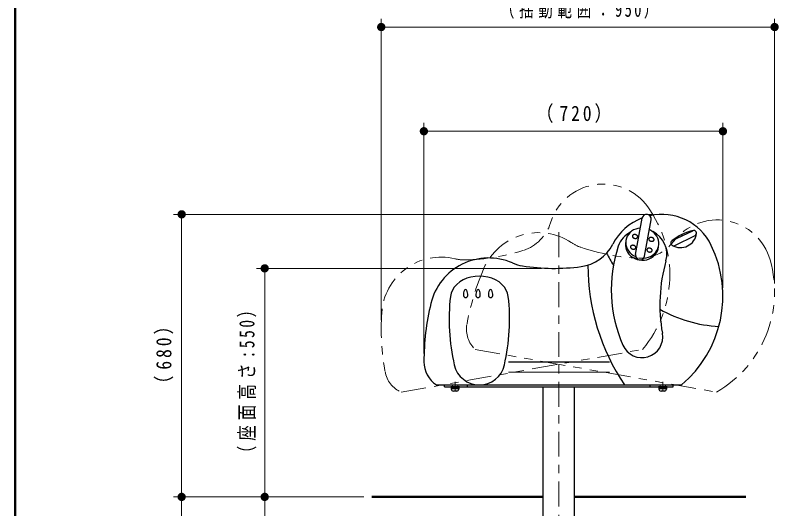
# Model space of a CAD drawing. Units: millimetres on the paper, scale 1:20. Extents: x -385 to 0, y 0 to 267.
# Drawn here: x -385 to -293.1, y 118.2 to 177.6 of the extents above; entities that cross this region are included whole.
import ezdxf

# ---------------------------------------------------------------- set-up
doc = ezdxf.new("R2010")
doc.units = ezdxf.units.MM
for name, pattern in [('USER1', [4.5, 2.5, -2]), ('USER2', [6, 3, -1, 1, -1]), ('USER3', [8, 3, -1, 1, -1, 1, -1])]:
    doc.linetypes.add(name, pattern=pattern)
doc.layers.add('1_20', color=7, linetype='Continuous', lineweight=13)
doc.layers.add('LY_3', color=7, linetype='Continuous', lineweight=13)
doc.styles.add('ＭＳ ゴシック', font='')
doc.styles.get('ＭＳ ゴシック').set_extended_font_data('MS Gothic')

# ---------------------------------------------------------------- blocks, each defined once
blk = doc.blocks.new('filled_dot')
at = {"color": 0, "linetype": 'Continuous', "lineweight": -2, "const_width": 1.25}
blk.add_lwpolyline([(-0.625, 0, 1), (0.625, 0, 1)], format="xyb", close=True, dxfattribs=at)

msp = doc.modelspace()

# ---------------------------------------------------------------- linework, layer by layer
at = {"layer": '1_20'}
for p, q in [((-340.94, 140.904), (-340.94, 177.166)), ((-293.585, 145.323), (-293.585, 177.166)), ((-340.94, 176.166), (-293.585, 176.166)), ((-335.804, 136.877), (-335.804, 164.627)), ((-299.804, 144.799), (-299.804, 164.627)), ((-335.804, 163.627), (-299.804, 163.627)), ((-308.172, 153.627), (-365.969, 153.627)), ((-364.969, 119.627), (-364.969, 153.627)), ((-321.648, 147.127), (-355.969, 147.127)), ((-354.969, 119.627), (-354.969, 147.127)), ((-343.054, 119.627), (-365.969, 119.627)), ((-343.054, 119.627), (-365.969, 119.627)), ((-364.969, 84.627), (-364.969, 119.627)), ((-343.054, 119.627), (-355.969, 119.627)), ((-351.233, 119.627), (-355.969, 119.627)), ((-354.969, 109.627), (-354.969, 119.627))]:
    msp.add_line(p, q, dxfattribs=at)
at = {"layer": '1_20', "lineweight": 25}
for p, q in [((-310.313, 148.779), (-309.539, 153.172)), ((-309.23, 148.588), (-308.455, 152.981)), ((-304.669, 151.063), (-304.735, 151.199)), ((-332.579, 132.877), (-332.579, 132.777)), ((-331.529, 132.877), (-332.579, 132.877)), ((-331.529, 132.777), (-332.579, 132.777)), ((-332.514, 132.777), (-331.594, 132.777)), ((-332.514, 132.777), (-332.514, 132.652)), ((-332.514, 132.652), (-331.594, 132.652)), ((-332.057, 132.777), (-332.091, 132.652)), ((-332.017, 132.777), (-332.051, 132.652)), ((-331.594, 132.777), (-331.594, 132.652)), ((-331.529, 132.777), (-331.529, 132.877)), ((-307.579, 132.877), (-307.579, 132.777)), ((-306.529, 132.877), (-307.579, 132.877)), ((-306.529, 132.777), (-307.579, 132.777)), ((-307.514, 132.777), (-306.594, 132.777)), ((-307.514, 132.777), (-307.514, 132.652)), ((-307.514, 132.652), (-306.594, 132.652)), ((-307.057, 132.777), (-307.091, 132.652)), ((-307.017, 132.777), (-307.051, 132.652)), ((-306.594, 132.777), (-306.594, 132.652)), ((-306.529, 132.777), (-306.529, 132.877))]:
    msp.add_line(p, q, dxfattribs=at)
at = {"layer": '1_20', "color": 21, "lineweight": 25}
for p, q in [((-305.896, 150.463), (-303.441, 151.662)), ((-305.611, 149.879), (-303.156, 151.078)), ((-325.628, 135.877), (-313.479, 135.877)), ((-334.304, 133.102), (-304.804, 133.102))]:
    msp.add_line(p, q, dxfattribs=at)
at = {"layer": '1_20', "linetype": 'USER2'}
msp.add_line((-319.554, 151.469), (-319.554, 82.304), dxfattribs=at)
at = {"layer": '1_20', "color": 21, "linetype": 'USER3'}
for p, q in [((-338.524, 132.232), (-309.474, 137.368)), ((-329.633, 137.368), (-300.584, 132.232))]:
    msp.add_line(p, q, dxfattribs=at)
at = {"layer": '1_20', "color": 21}
msp.add_line((-313.479, 134.627), (-325.628, 134.627), dxfattribs=at)
at = {"layer": '1_20', "color": 4, "linetype": 'USER2'}
for p, q in [((-332.054, 132.489), (-332.054, 133.489)), ((-307.054, 132.489), (-307.054, 133.489))]:
    msp.add_line(p, q, dxfattribs=at)
at = {"layer": '1_20', "color": 4, "lineweight": 25}
for p, q in [((-333.304, 133.102), (-330.304, 133.102)), ((-333.304, 132.877), (-333.304, 133.102)), ((-333.304, 132.877), (-305.804, 132.877)), ((-330.554, 132.877), (-330.554, 133.102)), ((-330.304, 133.102), (-308.804, 133.102)), ((-308.804, 133.102), (-305.804, 133.102)), ((-308.554, 132.877), (-308.554, 133.102)), ((-305.804, 132.877), (-305.804, 133.102))]:
    msp.add_line(p, q, dxfattribs=at)
at = {"layer": '1_20', "color": 2, "lineweight": 25}
for p, q in [((-331.604, 132.777), (-332.504, 132.777)), ((-332.504, 132.652), (-332.504, 132.602)), ((-331.604, 132.652), (-331.604, 132.602)), ((-306.604, 132.777), (-307.504, 132.777)), ((-307.504, 132.652), (-307.504, 132.602)), ((-306.604, 132.652), (-306.604, 132.602)), ((-331.854, 132.352), (-332.254, 132.352)), ((-306.854, 132.352), (-307.254, 132.352))]:
    msp.add_line(p, q, dxfattribs=at)
at = {"layer": '1_20', "color": 4, "linetype": 'USER1'}
for p, q in [((-332.379, 132.877), (-332.379, 133.102)), ((-331.729, 132.877), (-331.729, 133.102)), ((-307.379, 132.877), (-307.379, 133.102)), ((-306.729, 132.877), (-306.729, 133.102))]:
    msp.add_line(p, q, dxfattribs=at)
at = {"layer": '1_20', "color": 5, "lineweight": 25}
for p, q in [((-321.429, 119.627), (-321.429, 132.877)), ((-317.679, 119.627), (-317.679, 132.877)), ((-321.429, 110.077), (-321.429, 119.627)), ((-317.679, 110.077), (-317.679, 119.627))]:
    msp.add_line(p, q, dxfattribs=at)
at = {"layer": '1_20', "lineweight": 50}
for p, q in [((-342.054, 119.627), (-321.429, 119.627)), ((-317.679, 119.627), (-297.054, 119.627))]:
    msp.add_line(p, q, dxfattribs=at)
at = {"layer": '1_20', "lineweight": 25}
for points in [[(-309.749, 151.978), (-310.033, 151.937), (-310.306, 151.858), (-310.562, 151.745), (-310.795, 151.598), (-311.002, 151.421), (-311.178, 151.218), (-311.318, 150.994), (-311.42, 150.752), (-311.483, 150.498), (-311.503, 150.237), (-311.482, 149.974), (-311.419, 149.716), (-311.317, 149.468), (-311.176, 149.234), (-311, 149.021), (-310.793, 148.831), (-310.559, 148.67), (-310.302, 148.54)], [(-309.322, 148.367), (-309.044, 148.4), (-308.776, 148.468), (-308.522, 148.57), (-308.288, 148.704), (-308.078, 148.868), (-307.897, 149.057), (-307.748, 149.269), (-307.634, 149.498), (-307.557, 149.742), (-307.519, 149.993), (-307.52, 150.249), (-307.561, 150.503), (-307.641, 150.75), (-307.759, 150.986), (-307.911, 151.205), (-308.094, 151.405), (-308.306, 151.579), (-308.542, 151.726), (-308.604, 151.757), (-308.666, 151.787)], [(-311.496, 150.393), (-311.542, 150.127), (-311.543, 149.856), (-311.5, 149.586), (-311.413, 149.324), (-311.285, 149.076), (-311.117, 148.846), (-310.915, 148.64), (-310.682, 148.463), (-310.424, 148.319), (-310.146, 148.21), (-309.855, 148.14), (-309.557, 148.11), (-309.26, 148.12), (-308.968, 148.171), (-308.69, 148.261), (-308.431, 148.388), (-308.198, 148.549), (-307.995, 148.741), (-307.826, 148.959), (-307.697, 149.199), (-307.612, 149.445), (-307.567, 149.7)], [(-325.642, 143.753), (-325.724, 144.143), (-325.881, 144.52), (-326.11, 144.875), (-326.405, 145.201), (-326.761, 145.489), (-327.169, 145.734), (-327.62, 145.931), (-328.104, 146.075), (-328.611, 146.162), (-329.129, 146.191), (-329.647, 146.162), (-330.154, 146.075), (-330.639, 145.931), (-331.09, 145.734), (-331.497, 145.489), (-331.853, 145.201), (-332.148, 144.875), (-332.377, 144.52), (-332.535, 144.143), (-332.617, 143.753)]]:
    msp.add_lwpolyline(points, dxfattribs=at)
for points in [[(-310.065, 150.905), (-310.063, 150.925), (-310.063, 150.945), (-310.066, 150.966), (-310.071, 150.986), (-310.079, 151.006), (-310.088, 151.026), (-310.1, 151.045), (-310.115, 151.063), (-310.131, 151.081), (-310.149, 151.098), (-310.169, 151.114), (-310.191, 151.129), (-310.214, 151.142), (-310.239, 151.154), (-310.264, 151.165), (-310.291, 151.174), (-310.318, 151.181), (-310.346, 151.187), (-310.374, 151.191), (-310.402, 151.193), (-310.43, 151.194), (-310.458, 151.193), (-310.485, 151.19), (-310.511, 151.185), (-310.536, 151.179), (-310.561, 151.171), (-310.584, 151.161), (-310.605, 151.15), (-310.625, 151.137), (-310.643, 151.123), (-310.659, 151.108), (-310.673, 151.092), (-310.684, 151.075), (-310.694, 151.056), (-310.701, 151.038), (-310.705, 151.018), (-310.708, 150.998), (-310.708, 150.978), (-310.705, 150.958), (-310.7, 150.938), (-310.692, 150.918), (-310.682, 150.898), (-310.67, 150.879), (-310.656, 150.86), (-310.64, 150.842), (-310.622, 150.825), (-310.602, 150.81), (-310.58, 150.795), (-310.557, 150.781), (-310.532, 150.769), (-310.507, 150.759), (-310.48, 150.75), (-310.453, 150.742), (-310.425, 150.736), (-310.397, 150.732), (-310.369, 150.73), (-310.341, 150.729), (-310.313, 150.731), (-310.286, 150.734), (-310.26, 150.738), (-310.234, 150.745), (-310.21, 150.753), (-310.187, 150.762), (-310.166, 150.774), (-310.146, 150.786), (-310.128, 150.8), (-310.112, 150.815), (-310.098, 150.832), (-310.087, 150.849), (-310.077, 150.867), (-310.07, 150.886)], [(-308.096, 150.558), (-308.093, 150.578), (-308.094, 150.598), (-308.096, 150.618), (-308.101, 150.638), (-308.109, 150.659), (-308.119, 150.678), (-308.131, 150.697), (-308.145, 150.716), (-308.161, 150.734), (-308.18, 150.751), (-308.2, 150.767), (-308.221, 150.781), (-308.245, 150.795), (-308.269, 150.807), (-308.295, 150.817), (-308.321, 150.827), (-308.348, 150.834), (-308.376, 150.84), (-308.404, 150.844), (-308.432, 150.846), (-308.46, 150.847), (-308.488, 150.845), (-308.515, 150.843), (-308.541, 150.838), (-308.567, 150.831), (-308.591, 150.823), (-308.614, 150.814), (-308.635, 150.803), (-308.655, 150.79), (-308.673, 150.776), (-308.689, 150.761), (-308.703, 150.745), (-308.715, 150.727), (-308.724, 150.709), (-308.731, 150.69), (-308.736, 150.671), (-308.738, 150.651), (-308.738, 150.631), (-308.735, 150.611), (-308.73, 150.59), (-308.723, 150.57), (-308.713, 150.551), (-308.701, 150.531), (-308.687, 150.513), (-308.67, 150.495), (-308.652, 150.478), (-308.632, 150.462), (-308.61, 150.448), (-308.587, 150.434), (-308.563, 150.422), (-308.537, 150.411), (-308.511, 150.402), (-308.483, 150.395), (-308.456, 150.389), (-308.427, 150.385), (-308.399, 150.383), (-308.371, 150.382), (-308.344, 150.383), (-308.317, 150.386), (-308.29, 150.391), (-308.265, 150.397), (-308.241, 150.406), (-308.218, 150.415), (-308.196, 150.426), (-308.176, 150.439), (-308.158, 150.453), (-308.143, 150.468), (-308.129, 150.484), (-308.117, 150.502), (-308.107, 150.52), (-308.1, 150.539)], [(-310.293, 149.613), (-310.291, 149.633), (-310.291, 149.653), (-310.294, 149.673), (-310.299, 149.694), (-310.306, 149.714), (-310.316, 149.733), (-310.328, 149.753), (-310.343, 149.771), (-310.359, 149.789), (-310.377, 149.806), (-310.397, 149.822), (-310.419, 149.836), (-310.442, 149.85), (-310.466, 149.862), (-310.492, 149.873), (-310.519, 149.882), (-310.546, 149.889), (-310.574, 149.895), (-310.602, 149.899), (-310.63, 149.901), (-310.658, 149.902), (-310.685, 149.901), (-310.713, 149.898), (-310.739, 149.893), (-310.764, 149.887), (-310.789, 149.878), (-310.811, 149.869), (-310.833, 149.858), (-310.853, 149.845), (-310.871, 149.831), (-310.887, 149.816), (-310.9, 149.8), (-310.912, 149.782), (-310.922, 149.764), (-310.929, 149.745), (-310.933, 149.726), (-310.936, 149.706), (-310.935, 149.686), (-310.933, 149.666), (-310.928, 149.646), (-310.92, 149.625), (-310.91, 149.606), (-310.898, 149.587), (-310.884, 149.568), (-310.868, 149.55), (-310.849, 149.533), (-310.829, 149.517), (-310.808, 149.503), (-310.785, 149.489), (-310.76, 149.477), (-310.734, 149.467), (-310.708, 149.457), (-310.681, 149.45), (-310.653, 149.444), (-310.625, 149.44), (-310.597, 149.438), (-310.569, 149.437), (-310.541, 149.439), (-310.514, 149.441), (-310.488, 149.446), (-310.462, 149.453), (-310.438, 149.461), (-310.415, 149.47), (-310.394, 149.481), (-310.374, 149.494), (-310.356, 149.508), (-310.34, 149.523), (-310.326, 149.539), (-310.314, 149.557), (-310.305, 149.575), (-310.298, 149.594)], [(-308.324, 149.266), (-308.321, 149.286), (-308.322, 149.306), (-308.324, 149.326), (-308.329, 149.346), (-308.337, 149.366), (-308.347, 149.386), (-308.359, 149.405), (-308.373, 149.424), (-308.389, 149.442), (-308.407, 149.459), (-308.428, 149.474), (-308.449, 149.489), (-308.472, 149.503), (-308.497, 149.515), (-308.522, 149.525), (-308.549, 149.534), (-308.576, 149.542), (-308.604, 149.548), (-308.632, 149.552), (-308.66, 149.554), (-308.688, 149.555), (-308.716, 149.553), (-308.743, 149.55), (-308.769, 149.546), (-308.795, 149.539), (-308.819, 149.531), (-308.842, 149.522), (-308.863, 149.51), (-308.883, 149.498), (-308.901, 149.484), (-308.917, 149.469), (-308.931, 149.452), (-308.943, 149.435), (-308.952, 149.417), (-308.959, 149.398), (-308.964, 149.379), (-308.966, 149.359), (-308.966, 149.339), (-308.963, 149.318), (-308.958, 149.298), (-308.951, 149.278), (-308.941, 149.258), (-308.929, 149.239), (-308.914, 149.221), (-308.898, 149.203), (-308.88, 149.186), (-308.86, 149.17), (-308.838, 149.155), (-308.815, 149.142), (-308.79, 149.13), (-308.765, 149.119), (-308.738, 149.11), (-308.711, 149.103), (-308.683, 149.097), (-308.655, 149.093), (-308.627, 149.091), (-308.599, 149.09), (-308.572, 149.091), (-308.544, 149.094), (-308.518, 149.099), (-308.493, 149.105), (-308.468, 149.113), (-308.445, 149.123), (-308.424, 149.134), (-308.404, 149.147), (-308.386, 149.161), (-308.37, 149.176), (-308.356, 149.192), (-308.345, 149.209), (-308.335, 149.228), (-308.328, 149.246)]]:
    msp.add_lwpolyline(points, close=True, dxfattribs=at)
at = {"layer": '1_20', "linetype": 'USER3'}
for centre, radius, start, end in [((-314.225, 150.634), 6.634, 35.92981, 162.87852), ((-320.144, 146.345), 13.944, 319.92382, 35.92981), ((-325.344, 154.059), 5, 287.69312, 342.87852), ((-300.498, 146.323), 6.634, 15.87726, 142.82596), ((-322.022, 144.268), 7.156, 56.40183, 156.36509), ((-315.296, 154.393), 5, 236.40183, 251.05619), ((-309.768, 153.353), 5, 267.64057, 322.82596), ((-331.27, 172.637), 24.5, 271.10874, 287.69312), ((-308.965, 172.836), 24.5, 251.05619, 267.64057), ((-333.74, 141.323), 7.156, 76.45438, 176.41764), ((-330.893, 153.141), 5, 256.45438, 271.10874), ((-307.529, 144.323), 13.944, 299.87126, 15.87726)]:
    msp.add_arc(centre, radius, start, end, dxfattribs=at)
at = {"layer": '1_20', "lineweight": 25}
for centre, radius, start, end in [((-308.997, 153.077), 0.55, 350, 170), ((-307.172, 146.992), 6.634, 25.90354, 102.52641), ((-307.172, 146.992), 6.634, 110.8643, 152.85224), ((-301.864, 145.322), 6.541, 103.34148, 128.73067), ((-304.924, 151.586), 1.965, 239.63515, 352.43701), ((-317.525, 152.301), 5, 277.66685, 332.85224), ((-313.748, 143.799), 13.944, 309.89754, 25.90354), ((-299.523, 156.099), 15.969, 206.56334, 212.55483), ((-296.659, 144.554), 16.589, 161.62415, 203.76146), ((-328.01, 141.221), 7.156, 66.42811, 166.39137), ((-309.772, 148.684), 0.55, 170, 350), ((-287.946, 142.739), 19.45, 164.24029, 190.13483), ((-323.149, 152.362), 5, 246.42811, 261.08247), ((-320.127, 171.627), 24.5, 261.08247, 277.66685), ((-290.196, 147.522), 25.858, 180, 213.8961), ((-329.884, 143.957), 1.161, 152.8003, 185.26266), ((-330.779, 144.417), 0.154, 27.1997, 152.8003), ((-331.675, 143.957), 1.161, 354.73734, 27.1997), ((-328.384, 143.957), 1.161, 152.8003, 185.26266), ((-329.279, 144.417), 0.154, 27.1997, 152.8003), ((-330.175, 143.957), 1.161, 354.73734, 27.1997), ((-326.884, 143.957), 1.161, 152.8003, 185.26266), ((-327.779, 144.417), 0.154, 27.1997, 152.8003), ((-328.675, 143.957), 1.161, 354.73734, 27.1997), ((-308.067, 141.023), 24.701, 173.65471, 192.91285), ((-330.779, 143.875), 0.262, 185.26266, 354.73734), ((-329.279, 143.875), 0.262, 185.26266, 354.73734), ((-327.779, 143.875), 0.262, 185.26266, 354.73734), ((-350.191, 141.023), 24.701, 347.08715, 6.34529), ((-299.523, 156.099), 15.969, 240.49134, 267.24721), ((-309.554, 138.877), 2.5, 203.50821, 10.40684), ((-329.129, 136.194), 3.092, 192.91285, 347.08715)]:
    msp.add_arc(centre, radius, start, end, dxfattribs=at)
at = {"layer": '1_20', "color": 21, "lineweight": 25}
for centre, radius, start, end in [((-303.299, 151.37), 0.325, 296.03608, 116.03608), ((-309.554, 148.837), 3.002, 116.37366, 161.62415), ((-309.554, 148.837), 3.002, 344.24029, 64.49149), ((-305.753, 150.171), 0.325, 116.03608, 296.03608), ((-305.935, 135.877), 29.869, 166.39137, 180), ((-332.487, 135.877), 3.317, 180, 236.78604)]:
    msp.add_arc(centre, radius, start, end, dxfattribs=at)
at = {"layer": '1_20', "color": 21, "linetype": 'USER3'}
for centre, radius, start, end in [((-301.214, 135.162), 29.869, 156.36509, 169.97372), ((-311.071, 139.904), 29.869, 176.41764, 190.02628), ((-327.361, 139.784), 3.317, 169.97372, 226.75976), ((-337.218, 135.281), 3.317, 190.02628, 246.81232)]:
    msp.add_arc(centre, radius, start, end, dxfattribs=at)
at = {"layer": '1_20', "color": 2, "lineweight": 25}
for centre, start, end in [((-332.254, 132.602), 180, 270), ((-331.854, 132.602), 270, 0), ((-307.254, 132.602), 180, 270), ((-306.854, 132.602), 270, 0)]:
    msp.add_arc(centre, 0.25, start, end, dxfattribs=at)
at = {"layer": 'LY_3', "lineweight": 50}
msp.add_line((-385, 267), (-385, 0), dxfattribs=at)

# ---------------------------------------------------------------- block references
at = {"layer": '1_20', "xscale": 0.4, "yscale": 0.4}
for p in [(-340.94, 176.166), (-335.804, 163.627)]:
    msp.add_blockref('filled_dot', p, dxfattribs=at)
for p, rotation in [((-293.585, 176.166), 180), ((-299.804, 163.627), 180), ((-364.969, 153.627), 270), ((-354.969, 147.127), 270), ((-364.969, 119.627), 270), ((-364.969, 119.627), 90), ((-354.969, 119.627), 90), ((-354.969, 119.627), 270)]:
    msp.add_blockref('filled_dot', p, dxfattribs=dict(at, rotation=rotation))

# ---------------------------------------------------------------- texts
at = {"layer": '1_20', "char_height": 1.833, "attachment_point": 8, "style": 'ＭＳ ゴシック'}
for s, insert in [('\\T1.32;\\W0.7;（揺動範囲：950）', (-316.839, 177.166)), ('\\T1.33;\\W0.85;（720）', (-317.379, 164.627))]:
    msp.add_mtext(s, dxfattribs=dict(at, insert=insert))
at = {"layer": '1_20', "char_height": 1.833, "attachment_point": 8, "rotation": 90, "style": 'ＭＳ ゴシック'}
for s, insert in [('\\T1.32;\\W0.75;（座面高さ:550）', (-355.969, 133.805)), ('\\T1.33;\\W0.85;（680）', (-365.969, 137.051))]:
    msp.add_mtext(s, dxfattribs=dict(at, insert=insert))

doc.saveas('drawing.dxf')
